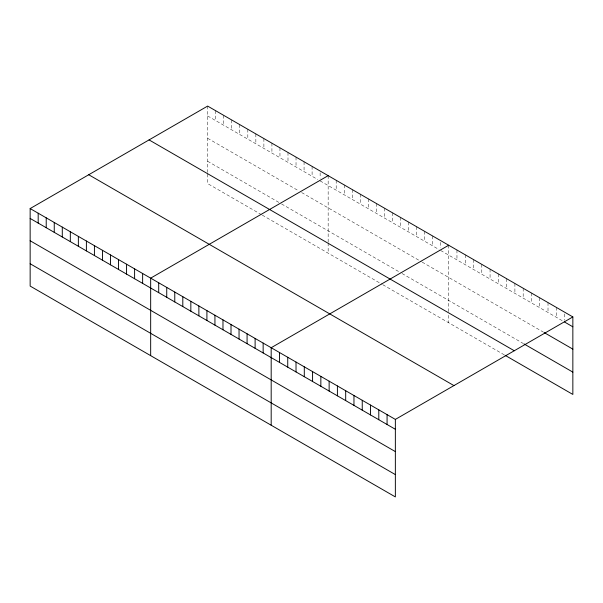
<?xml version="1.0" encoding="UTF-8"?>
<svg xmlns="http://www.w3.org/2000/svg" width="603" height="603" viewBox="0 0 603 603"><rect width="100%" height="100%" fill="white"/><g stroke="black" fill="none" stroke-linecap="round" stroke-linejoin="round"><path stroke-width="0.45" stroke-dasharray="3.02 2.26" d="M207.643 115.964L317.721 179.513M320.133 180.9L439.037 249.552M440.65 250.486L563.066 321.165M207.643 138.283L298.44 190.699M301.651 192.553L421.361 261.672M422.168 262.132L543.499 332.185M207.643 161.272L279.958 203.023M281.563 203.95L400.475 272.601M402.08 273.528L523.185 343.446M261.476 214.668L207.643 183.591L207.643 173.363M262.282 215.135L381.993 284.254M382.799 284.714L504.372 354.903M564.574 313.944L564.574 320.238M556.298 307.372L556.298 317.253M548.014 302.593L548.014 312.475M539.738 297.814L539.738 307.696M531.462 293.035L531.462 302.917M523.185 288.257L523.185 298.138M514.902 283.478L514.902 293.352M506.626 278.699L506.626 288.573M498.349 273.92L498.349 283.794M490.073 269.142L490.073 279.016M481.789 264.363L481.789 274.237M473.513 259.576L473.513 269.458M465.237 254.798L465.237 264.679M456.961 250.019L456.961 259.901M448.677 245.24L448.677 311.593M448.677 315.316L448.677 322.756M440.65 242.398L440.65 247.788M432.615 235.961L432.615 245.843M424.58 231.326L424.58 241.208M416.545 226.69L416.545 236.564M408.51 222.047L408.51 231.929M400.475 217.412L400.475 227.293M392.44 212.769L392.44 222.65M384.405 208.133L384.405 218.015M376.37 203.497L376.37 213.372M368.335 198.854L368.335 208.736M360.3 194.219L360.3 204.093M352.265 189.576L352.265 199.457M344.23 184.94L344.23 194.822M336.195 180.305L336.195 190.179M328.16 175.661L328.16 242.014M328.16 242.941L328.16 253.17M320.133 172.82L320.133 178.209M312.098 166.383L312.098 176.264M304.063 161.747L304.063 171.629M296.028 157.104L296.028 166.986M287.993 152.469L287.993 162.35M279.958 147.833L279.958 157.707M271.923 143.19L271.923 153.072M263.888 138.554L263.888 148.436M255.853 133.911L255.853 143.793M247.818 129.276L247.818 139.157M239.783 124.64L239.783 134.514M231.748 119.997L231.748 129.879M223.713 115.361L223.713 125.236M215.678 110.718L215.678 120.6M207.643 106.083L207.643 172.435"/><path stroke-width="0.9" d="M30.15 208.563L395.357 419.409L395.357 496.917L30.15 286.071L30.15 208.563L207.643 106.083L572.85 316.929L572.85 394.437L505.118 355.34M328.16 175.661L150.667 278.141L150.667 355.649M448.677 245.24L271.184 347.72L271.184 425.228M395.357 419.409L572.85 316.929M564.574 322.032L572.85 326.811M544.253 332.615L572.85 349.129M523.932 343.883L572.85 372.119M149.069 139.904L514.276 350.75M88.724 174.742L453.931 385.588M30.15 218.437L395.357 429.283M30.15 240.755L395.357 451.602M30.15 263.752L395.357 474.599M387.073 414.63L387.073 424.504M378.797 409.852L378.797 419.726M370.521 405.073L370.521 414.947M362.245 400.294L362.245 410.168M353.961 395.508L353.961 405.389M345.685 390.729L345.685 400.611M337.409 385.95L337.409 395.832M329.132 381.171L329.132 391.053M320.849 376.393L320.849 386.274M312.573 371.614L312.573 381.495M304.296 366.835L304.296 376.717M296.02 362.056L296.02 371.938M287.737 357.278L287.737 367.159M279.46 352.499L279.46 362.38M263.149 343.077L263.149 352.959M255.114 338.441L255.114 348.323M247.079 333.806L247.079 343.68M239.044 329.163L239.044 339.044M231.009 324.527L231.009 334.409M222.974 319.884L222.974 329.766M214.939 315.248L214.939 325.13M206.912 310.613L206.912 320.487M198.877 305.97L198.877 315.851M190.842 301.334L190.842 311.208M182.807 296.691L182.807 306.573M174.772 292.056L174.772 301.937M166.737 287.42L166.737 297.294M158.702 282.777L158.702 292.659M142.632 273.498L142.632 283.38M134.597 268.863L134.597 278.744M126.562 264.22L126.562 274.101M118.527 259.584L118.527 269.466M110.492 254.948L110.492 264.823M102.457 250.305L102.457 260.187M94.422 245.67L94.422 255.551M86.395 241.027L86.395 250.908M78.36 236.391L78.36 246.273M70.325 231.756L70.325 241.63M62.29 227.112L62.29 236.994M54.255 222.477L54.255 232.351M46.22 217.834L46.22 227.715M38.185 213.198L38.185 223.08"/></g></svg>
